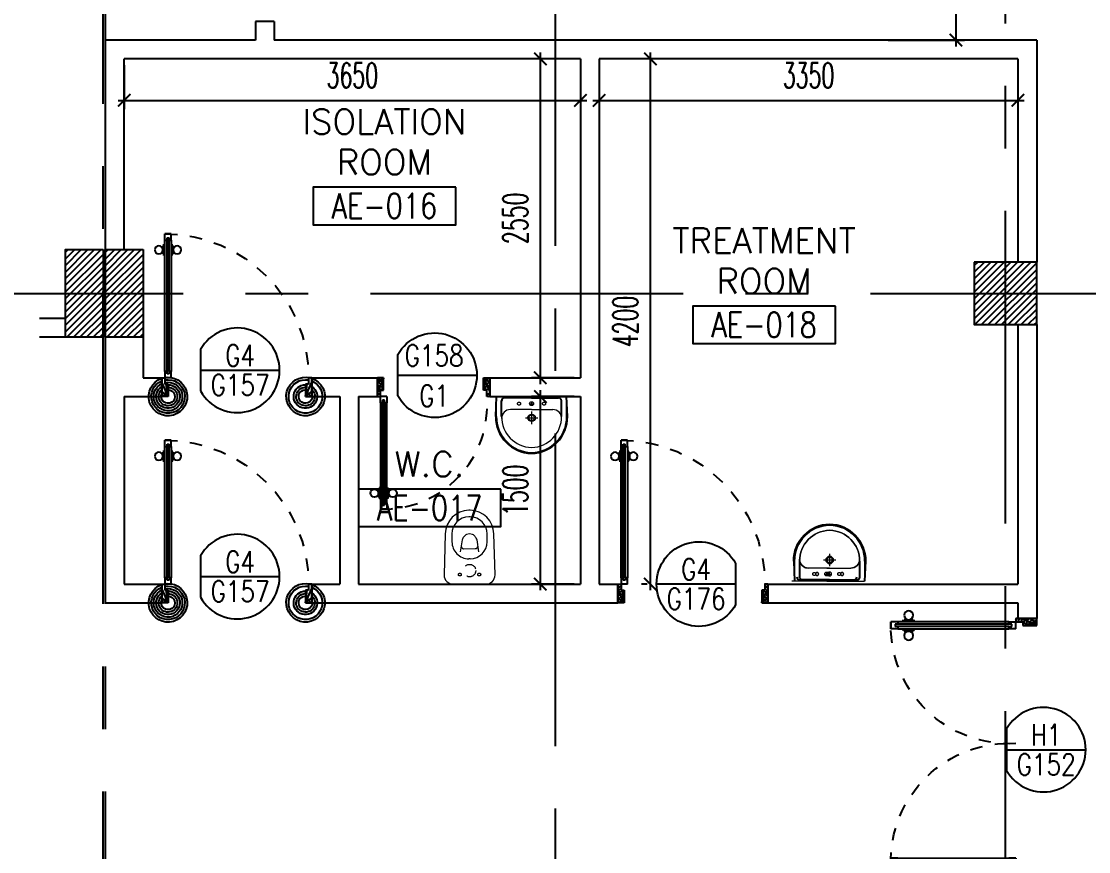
# Model space of a CAD drawing. Extents: x 417866.9 to 417960.2, y 43448 to 43538.2.
# Drawn here: x 417872.82 to 417881.36, y 43514.03 to 43520.67 of the extents above; entities that cross this region are included whole.
import ezdxf
from ezdxf.enums import TextEntityAlignment as Align

# ---------------------------------------------------------------- set-up
doc = ezdxf.new("R2010")
doc.units = 0
doc.header["$MEASUREMENT"] = 0
doc.header["$PDMODE"] = 3
doc.header["$PDSIZE"] = 0.1
for name, pattern in [('CENTERX2', [4, 2.5, -0.5, 0.5, -0.5]), ('DASHED', [0.75, 0.5, -0.25]), ('HIDDEN', [0.375, 0.25, -0.125]), ('HIDDEN2', [0.1875, 0.125, -0.0625])]:
    doc.linetypes.add(name, pattern=pattern)
doc.layers.get('0').update_dxf_attribs({"linetype": 'CONTINUOUS'})
doc.layers.get('DEFPOINTS').update_dxf_attribs({"linetype": 'CONTINUOUS'})
for name, color, linetype in [('AX-DIM', 4, 'CONTINUOUS'), ('AXES', 11, 'CENTERX2'), ('COL', 2, 'CONTINUOUS'), ('DIM', 4, 'CONTINUOUS'), ('DOOR', 4, 'CONTINUOUS'), ('DOOR-CR', 2, 'CONTINUOUS'), ('DOOR-DIM', 3, 'CONTINUOUS'), ('DOOR-NO', 3, 'CONTINUOUS'), ('FIX', 3, 'CONTINUOUS'), ('HAT', 8, 'CONTINUOUS'), ('RM-BOX', 11, 'CONTINUOUS'), ('RM-NAME', 11, 'CONTINUOUS'), ('RM-NO', 11, 'CONTINUOUS'), ('WALL', 2, 'CONTINUOUS')]:
    doc.layers.add(name, color=color, linetype=linetype)
doc.styles.add('ROMANS', font='ROMANS.shx', dxfattribs={"width": 0.6})
doc.dimstyles.new('STANDARD in', dxfattribs={"dimtxt": 0.2, "dimasz": 0.1, "dimexe": 0.07, "dimexo": 0.05, "dimgap": 0.1, "dimtad": 1, "dimdec": 0, "dimlfac": 1000, "dimzin": 0, "dimdsep": 46, "dimtxsty": 'ROMANS', "dimblk": 'ARCHTICK', "dimcen": 0.05, "dimdle": 0.05, "dimclrd": 4, "dimclre": 4, "dimclrt": 2, "dimadec": 0, "dimazin": 0, "dimtfac": 1, "dimtdec": 0, "dimtmove": 2, "dimatfit": 3, "dimldrblk": 'ARCHTICK', "dimfxl": 0, "dimtolj": 1, "dimtzin": 0, "dimarcsym": 0})

# ---------------------------------------------------------------- blocks, each defined once
blk = doc.blocks.new('*X111')
at = {"color": 0}
for p, q in [((73379.2, 62348.4), (73831.9, 62801)), ((73379.2, 62401.4), (73778.8, 62801)), ((73379.2, 62454.4), (73725.8, 62801)), ((73379.2, 62507.5), (73672.8, 62801)), ((73379.2, 62560.5), (73619.7, 62801)), ((73379.2, 62613.5), (73566.7, 62801)), ((73379.2, 62666.6), (73513.7, 62801)), ((73379.2, 62719.6), (73460.6, 62801)), ((73379.2, 62772.6), (73407.6, 62801)), ((73384.9, 62301), (73879.2, 62795.3)), ((73437.9, 62301), (73879.2, 62742.3)), ((73491, 62301), (73879.2, 62689.3)), ((73544, 62301), (73879.2, 62636.2)), ((73597, 62301), (73879.2, 62583.2)), ((73650.1, 62301), (73879.2, 62530.2)), ((73703.1, 62301), (73879.2, 62477.1)), ((73756.1, 62301), (73879.2, 62424.1)), ((73809.2, 62301), (73879.2, 62371.1)), ((73862.2, 62301), (73879.2, 62318))]:
    blk.add_line(p, q, dxfattribs=at)
blk = doc.blocks.new('LAV1')
at = {"layer": 'FIX', "linetype": 'DASHED', "lineweight": 20, "ltscale": 0.05}
for p, q in [((-0.5, 170), (-0.5, 270)), ((-0.5, 170), (-0.5, 270)), ((49.5, 220), (-50.5, 220))]:
    blk.add_line(p, q, dxfattribs=at)
at = {"layer": 'FIX', "linetype": 'ByBlock', "ltscale": 0.3}
for p, q in [((-287, 210), (-280, 50)), ((-240, 210), (-240, 85)), ((240, 210), (240, 85)), ((287, 210), (280, 50)), ((0, 60), (-215, 60)), ((0, 60), (215, 60))]:
    blk.add_line(p, q, dxfattribs=at)
at = {"layer": 'FIX', "linetype": 'Continuous', "lineweight": 20}
for p, q in [((-280, 210), (-280, 50)), ((280, 210), (280, 50)), ((0, 155), (-170, 155)), ((0, 155), (170, 155)), ((0, 50), (-280, 50)), ((0, 50), (-247.3, 50)), ((0, 50), (280, 50)), ((0, 50), (247.3, 50))]:
    blk.add_line(p, q, dxfattribs=at)
at = {"layer": 'FIX', "lineweight": 20}
for p, q in [((15.6, 107.5), (-15.5, 107.5)), ((0, 92), (0, 123))]:
    blk.add_line(p, q, dxfattribs=at)
for centre, radius in [((-0.5, 220), 29.5), ((-0.5, 220), 22.5), ((0, 107.5), 15.5)]:
    blk.add_circle(centre, radius, dxfattribs=at)
at = {"layer": 'FIX', "linetype": 'HIDDEN', "lineweight": 20, "ltscale": 0.05}
for centre in [(-100, 107.5), (100, 107.5)]:
    blk.add_circle(centre, 12.4, dxfattribs=at)
at = {"layer": 'FIX', "linetype": 'ByBlock', "ltscale": 0.3}
for centre, radius, start, end in [((5.1, 212), 292.1, 90.99638, 180.39035), ((-5.1, 212), 292.1, 359.60965, 89.00362), ((-215, 85), 25, 180, 270), ((215, 85), 25, 270, 0)]:
    blk.add_arc(centre, radius, start, end, dxfattribs=at)
at = {"layer": 'FIX', "linetype": 'Continuous', "lineweight": 20}
for centre, radius, start, end in [((5.1, 212), 285.1, 91.02017, 180.39998), ((5.1, 212), 245.1, 91.18134, 180.46566), ((-5.1, 212), 285.1, 359.60002, 88.97983), ((-5.1, 212), 245.1, 359.53434, 88.81866), ((-170, 225), 70, 180, 270), ((170, 225), 70, 270, 0)]:
    blk.add_arc(centre, radius, start, end, dxfattribs=at)
blk = doc.blocks.new('COL50')
at = {"layer": 'COL'}
blk.add_lwpolyline([(-250, 250), (-250, -250), (250, -250), (250, 250)], close=True, dxfattribs=at)
blk = doc.blocks.new('RM1')
at = {"layer": 'RM-BOX'}
blk.add_lwpolyline([(569.9, -200), (-569.9, -200), (-569.9, -500), (569.9, -500)], close=True, dxfattribs=at)
at = {"layer": 'RM-NAME', "style": 'ROMANS'}
for tag, p in [('ROOMNAME1', (0, 323.8)), ('ROOMNAME2', (0, 0))]:
    blk.add_attdef(tag, text='', height=200, dxfattribs=at).set_placement(p, align=Align.MIDDLE)
at = {"layer": 'RM-NO', "style": 'ROMANS', "width": 0.8}
blk.add_attdef('ROOMNO', text='', height=200, dxfattribs=at).set_placement((0, -350), align=Align.MIDDLE)
blk = doc.blocks.new('DD1')
at = {"layer": 'DOOR-CR'}
blk.add_line((-316.5, 0), (316.5, 0), dxfattribs=at)
blk.add_lwpolyline([(-316.5, -165.7, 3.820224), (-316.5, 165.7)], format="xyb", close=True, dxfattribs=at)
at = {"layer": 'DOOR-NO', "color": 255, "style": 'ROMANS'}
for tag, width, p in [('G', 0.8, (-21.7, 155.8)), ('0000', 0.7, (-21.7, -135.5))]:
    blk.add_attdef(tag, text='', height=195.5, dxfattribs=dict(at, width=width)).set_placement(p, align=Align.MIDDLE)
blk = doc.blocks.new('DOOR100')
at = {"layer": 'DOOR', "color": 7, "linetype": 'ByBlock'}
for p, q in [((-75, 1250), (-75, 1300)), ((-75, 1300), (-25, 1300)), ((-25, 1300), (-75, 1300)), ((-25, 1250), (-25, 1300)), ((-91.2, 1205), (-91.2, 1140.2)), ((-82.2, 1205), (-91.2, 1205)), ((-82.2, 1127.6), (-82.2, 1217.6)), ((-75, 1217.6), (-82.2, 1217.6)), ((-82.2, 1205), (-82.2, 1140.2)), ((-58, 1250), (-75, 1250)), ((-58, 1250), (-58, 1270)), ((-42, 1270), (-58, 1270)), ((-42, 1250), (-42, 1270)), ((-25, 1250), (-42, 1250)), ((-25, 1217.6), (-17.8, 1217.6)), ((-17.8, 1127.6), (-17.8, 1217.6)), ((-17.8, 1205), (-17.8, 1140.2)), ((-17.8, 1205), (-8.8, 1205)), ((-8.8, 1205), (-8.8, 1140.2)), ((-82.2, 1140.2), (-91.2, 1140.2)), ((-75, 1127.6), (-82.2, 1127.6)), ((-25, 1127.6), (-17.8, 1127.6)), ((-17.8, 1140.2), (-8.8, 1140.2)), ((-75, 200), (-58, 200)), ((-75, 150), (-75, 200)), ((-58, 200), (-58, 180)), ((-58, 180), (-42, 180)), ((-42, 200), (-25, 200)), ((-42, 180), (-42, 200)), ((-25, 200), (-25, 150)), ((-1200, 0), (-1200, 150)), ((-1200, 150), (-1175, 150)), ((-1200, 150), (-1200, 0)), ((-1150, 0), (-1200, 113.7)), ((-1175, 150), (-1175, 100)), ((-1175, 100), (-1150, 100)), ((-1150, 0), (-1163.4, 100)), ((-1150, 100), (-1150, 0)), ((-75, 150), (-25, 150)), ((-50, 0), (0, 113.7)), ((-50, 100), (-50, 0)), ((-50, 0), (-36.6, 100)), ((-25, 100), (-50, 100)), ((0, 150), (-25, 150)), ((-25, 150), (-25, 100)), ((0, 0), (0, 150)), ((0, 150), (0, 0)), ((-1150, 0), (-1200, 40.1)), ((-1150, 0), (-1200, 0)), ((-50, 0), (0, 40.1)), ((-50, 0), (0, 0))]:
    blk.add_line(p, q, dxfattribs=at)
at = {"layer": 'DOOR', "linetype": 'ByBlock'}
for p, q in [((-75, 1250), (-75, 200)), ((-58, 200), (-58, 1250)), ((-42, 200), (-42, 1250)), ((-25, 200), (-25, 1250))]:
    blk.add_line(p, q, dxfattribs=at)
at = {"layer": 'DOOR', "color": 7, "linetype": 'ByBlock'}
for centre in [(-123.5, 1172.6), (23.5, 1172.6)]:
    blk.add_circle(centre, 32.4, dxfattribs=at)
at = {"layer": 'DOOR', "linetype": 'HIDDEN', "ltscale": 0.5}
blk.add_arc((-25, 150), 1150, 90, 180, dxfattribs=at)
at = {"layer": 'DOOR', "color": 7, "linetype": 'ByBlock'}
for centre, radius, start, end in [((-1150, 0), 154.4, 103.71423, 108.89471), ((-1150, 0), 134.4, 100.71998, 111.84015), ((-1150, 0), 94.4, 90, 121.98181), ((-50, 0), 94.4, 58.01819, 90), ((-50, 0), 134.4, 68.15985, 79.28002), ((-50, 0), 114.4, 64.08384, 77.37743), ((-50, 0), 154.4, 71.10529, 76.28577), ((-1150, 0), 74.4, 90, 132.22357), ((-1150, 0), 54.4, 90, 156.79262), ((-1150, 0), 34.4, 90, 180), ((-1150, 0), 14.4, 90, 180), ((-50, 0), 74.4, 47.77643, 90), ((-50, 0), 54.4, 23.20738, 90), ((-50, 0), 34.4, 0, 90), ((-50, 0), 14.4, 0, 90)]:
    blk.add_arc(centre, radius, start, end, dxfattribs=at)
blk = doc.blocks.new('DOOR90')
at = {"layer": 'DOOR', "color": 7, "linetype": 'ByBlock'}
for p, q in [((-150, 0), (0, 0)), ((-150, 0), (-150, -25)), ((0, -50), (-113.7, 0)), ((0, -50), (-40.1, 0)), ((0, -50), (0, 0)), ((-1000, -25), (-1050, -25)), ((-1050, -75), (-1050, -25)), ((-1050, -25), (-1050, -75)), ((-1000, -75), (-1050, -75)), ((-1000, -42), (-1020, -42)), ((-1020, -42), (-1020, -58)), ((-1000, -58), (-1020, -58)), ((-1000, -25), (-1000, -42)), ((-1000, -58), (-1000, -75)), ((-877.6, -17.8), (-967.6, -17.8)), ((-967.6, -25), (-967.6, -17.8)), ((-967.6, -75), (-967.6, -82.2)), ((-877.6, -82.2), (-967.6, -82.2)), ((-955, -8.8), (-890.2, -8.8)), ((-955, -17.8), (-955, -8.8)), ((-955, -17.8), (-890.2, -17.8)), ((-955, -82.2), (-890.2, -82.2)), ((-955, -82.2), (-955, -91.2)), ((-890.2, -17.8), (-890.2, -8.8)), ((-890.2, -82.2), (-890.2, -91.2)), ((-877.6, -25), (-877.6, -17.8)), ((-877.6, -75), (-877.6, -82.2)), ((-200, -25), (-150, -25)), ((-200, -42), (-200, -25)), ((-180, -42), (-200, -42)), ((-200, -58), (-180, -58)), ((-200, -75), (-200, -58)), ((-150, -75), (-200, -75)), ((-180, -58), (-180, -42)), ((-150, -25), (-100, -25)), ((-150, -75), (-150, -25)), ((-100, -25), (-100, -50)), ((0, -50), (-100, -36.6)), ((-100, -50), (0, -50)), ((-955, -91.2), (-890.2, -91.2)), ((0, -850), (-113.7, -900)), ((-100, -875), (-100, -850)), ((0, -850), (-100, -863.4)), ((-100, -850), (0, -850)), ((0, -850), (-40.1, -900)), ((0, -850), (0, -900)), ((-150, -875), (-100, -875)), ((-150, -900), (-150, -875)), ((-150, -900), (0, -900)), ((0, -900), (-150, -900))]:
    blk.add_line(p, q, dxfattribs=at)
at = {"layer": 'DOOR', "linetype": 'ByBlock'}
for p, q in [((-200, -25), (-1000, -25)), ((-200, -42), (-1000, -42)), ((-200, -58), (-1000, -58)), ((-1000, -75), (-200, -75))]:
    blk.add_line(p, q, dxfattribs=at)
at = {"layer": 'DOOR', "color": 7, "linetype": 'ByBlock'}
for centre in [(-922.6, 23.5), (-922.6, -123.5)]:
    blk.add_circle(centre, 32.4, dxfattribs=at)
for centre, radius, start, end in [((0, -50), 154.4, 161.10529, 166.28577), ((0, -50), 94.4, 148.01819, 180), ((0, -50), 134.4, 158.15985, 169.28002), ((0, -50), 114.4, 154.08384, 167.37743), ((0, -50), 74.4, 137.77643, 180), ((0, -50), 54.4, 113.20738, 180), ((0, -50), 34.4, 90, 180), ((0, -50), 14.4, 90, 180), ((0, -850), 94.4, 180, 211.98181), ((0, -850), 74.4, 180, 222.22357), ((0, -850), 54.4, 180, 246.79262), ((0, -850), 34.4, 180, 270), ((0, -850), 14.4, 180, 270), ((0, -850), 154.4, 193.71423, 198.89471), ((0, -850), 134.4, 190.71998, 201.84015)]:
    blk.add_arc(centre, radius, start, end, dxfattribs=at)
at = {"layer": 'DOOR', "linetype": 'HIDDEN', "ltscale": 0.5}
blk.add_arc((-222.2, -50), 828.2, 178.27012, 275.00304, dxfattribs=at)
blk = doc.blocks.new('A$C49F1192B')
at = {"layer": 'DOOR', "color": 0, "linetype": 'ByBlock', "xscale": -1, "rotation": 270}
blk.add_blockref('DOOR100', (0, 1200), dxfattribs=at)
blk = doc.blocks.new('_ARCHTICK')
at = {"color": 0, "linetype": 'ByBlock', "const_width": 0.15}
blk.add_lwpolyline([(-0.5, -0.5), (0.5, 0.5)], dxfattribs=at)
blk = doc.blocks.new('*D173')
at = {"layer": 'DEFPOINTS', "color": 0}
for p in [(417877.2966, 43520.3693), (417876.9755, 43517.8193), (417877.2966, 43517.8193)]:
    blk.add_point(p, dxfattribs=at)
at = {"layer": 'DIM', "color": 4, "lineweight": -2}
for p, q in [((417876.9755, 43520.4193), (417876.9755, 43517.7693)), ((417877.2466, 43520.3693), (417876.9055, 43520.3693)), ((417877.2466, 43517.8193), (417876.9055, 43517.8193))]:
    blk.add_line(p, q, dxfattribs=at)
at = {"layer": 'DIM', "color": 4, "lineweight": -2, "xscale": 0.1, "yscale": 0.1, "zscale": 0.1}
for p, rotation in [((417876.9755, 43520.3693), 90), ((417876.9755, 43517.8193), 270)]:
    blk.add_blockref('_ARCHTICK', p, dxfattribs=dict(at, rotation=rotation))
at = {"layer": 'DIM', "color": 2, "insert": (417876.7755, 43519.0943), "char_height": 0.2, "attachment_point": 5, "rotation": 90, "style": 'ROMANS'}
blk.add_mtext('\\A1;2550', dxfattribs=at)
blk = doc.blocks.new('*D174')
at = {"layer": 'DEFPOINTS', "color": 0}
for p in [(417873.6466, 43520.3693), (417877.2966, 43520.0788), (417877.2966, 43520.0373)]:
    blk.add_point(p, dxfattribs=at)
at = {"layer": 'DIM', "color": 4, "lineweight": -2}
for p, q in [((417873.6466, 43520.3193), (417873.6466, 43519.9673)), ((417873.5966, 43520.0373), (417877.3466, 43520.0373)), ((417877.2966, 43520.0288), (417877.2966, 43519.9673))]:
    blk.add_line(p, q, dxfattribs=at)
at = {"layer": 'DIM', "color": 4, "lineweight": -2, "xscale": 0.1, "yscale": 0.1, "zscale": 0.1, "rotation": 180}
blk.add_blockref('_ARCHTICK', (417873.6466, 43520.0373), dxfattribs=at)
at = {"layer": 'DIM', "color": 4, "lineweight": -2, "xscale": 0.1, "yscale": 0.1, "zscale": 0.1}
blk.add_blockref('_ARCHTICK', (417877.2966, 43520.0373), dxfattribs=at)
at = {"layer": 'DIM', "color": 2, "insert": (417875.4716, 43520.2373), "char_height": 0.2, "attachment_point": 5, "style": 'ROMANS'}
blk.add_mtext('\\A1;3650', dxfattribs=at)
blk = doc.blocks.new('*D175')
at = {"layer": 'DEFPOINTS', "color": 0}
for p in [(417877.2966, 43517.6693), (417876.9755, 43516.1693), (417877.2966, 43516.1693)]:
    blk.add_point(p, dxfattribs=at)
at = {"layer": 'DIM', "color": 4, "lineweight": -2}
for p, q in [((417877.2466, 43517.6693), (417876.9055, 43517.6693)), ((417876.9755, 43517.7193), (417876.9755, 43516.1193)), ((417877.2466, 43516.1693), (417876.9055, 43516.1693))]:
    blk.add_line(p, q, dxfattribs=at)
at = {"layer": 'DIM', "color": 4, "lineweight": -2, "xscale": 0.1, "yscale": 0.1, "zscale": 0.1}
for p, rotation in [((417876.9755, 43517.6693), 90), ((417876.9755, 43516.1693), 270)]:
    blk.add_blockref('_ARCHTICK', p, dxfattribs=dict(at, rotation=rotation))
at = {"layer": 'DIM', "color": 2, "insert": (417876.7755, 43516.9193), "char_height": 0.2, "attachment_point": 5, "rotation": 90, "style": 'ROMANS'}
blk.add_mtext('\\A1;1500', dxfattribs=at)
blk = doc.blocks.new('WC1')
at = {"layer": 'FIX', "lineweight": 20}
for p, q in [((35, 203.8), (-293, 193.8)), ((-230, 140.8), (-293, 140.8)), ((108, 0), (108, 130.8)), ((-482, 4.8), (-482, -4.8)), ((-429, 4.8), (-429, -4.8)), ((-288.7, 24.2), (-294.5, 0)), ((-294.5, 0), (-288.7, -24.2)), ((-149.8, 75.7), (-245.4, 60.1)), ((-94, 4.8), (-94, -4.8)), ((108, -130.8), (108, 0)), ((-245.4, -60.1), (-149.8, -75.7)), ((-293, -140.8), (-230, -140.8)), ((-293, -193.8), (35, -203.8)), ((31.8, -203.8), (35, -203.8))]:
    blk.add_line(p, q, dxfattribs=at)
at = {"layer": 'FIX', "linetype": 'Continuous', "lineweight": 20}
blk.add_line((-175.1, -47.3), (-175.4, 44.6), dxfattribs=at)
at = {"layer": 'FIX', "linetype": 'HIDDEN', "lineweight": 20, "ltscale": 0.05}
for centre in [(31.8, 77.5), (31.8, -77.5)]:
    blk.add_circle(centre, 11.6, dxfattribs=at)
at = {"layer": 'FIX', "linetype": 'HIDDEN2', "lineweight": 20, "ltscale": 0.3}
blk.add_circle((0, 0), 49.8, dxfattribs=at)
at = {"layer": 'FIX', "lineweight": 20}
for centre, radius, start, end in [((-293, 4.8), 189, 90, 180), ((35, 130.8), 73, 360, 90), ((-293, 4.8), 136, 90, 180), ((-230, 4.8), 136, 360, 90), ((-228, -6.9), 68.2, 128.92417, 152.84682), ((-219.4, -17.6), 82, 108.49595, 128.92417), ((-293, -4.8), 189, 180, 270), ((-293, -4.8), 136, 180, 270), ((-228, 6.9), 68.2, 207.15318, 231.07583), ((-219.4, 17.6), 82, 231.07583, 251.50405), ((-230, -4.8), 136, 270, 0), ((35, -130.8), 73, 270, 0)]:
    blk.add_arc(centre, radius, start, end, dxfattribs=at)
at = {"layer": 'FIX', "linetype": 'Continuous', "lineweight": 20}
for centre, start, end in [((-197.7, 45.5), 357.66621, 91.61215), ((-197.4, -45.6), 268.38785, 2.33379)]:
    blk.add_arc(centre, 22.3, start, end, dxfattribs=at)
blk = doc.blocks.new('*D176')
at = {"layer": 'DEFPOINTS', "color": 0}
for p in [(417877.4466, 43520.3693), (417880.7966, 43520.3693), (417880.7966, 43520.0373)]:
    blk.add_point(p, dxfattribs=at)
at = {"layer": 'DIM', "color": 4, "lineweight": -2}
for p, q in [((417877.4466, 43520.3193), (417877.4466, 43519.9673)), ((417880.7966, 43520.3193), (417880.7966, 43519.9673)), ((417877.3966, 43520.0373), (417880.8466, 43520.0373))]:
    blk.add_line(p, q, dxfattribs=at)
at = {"layer": 'DIM', "color": 4, "lineweight": -2, "xscale": 0.1, "yscale": 0.1, "zscale": 0.1, "rotation": 180}
blk.add_blockref('_ARCHTICK', (417877.4466, 43520.0373), dxfattribs=at)
at = {"layer": 'DIM', "color": 4, "lineweight": -2, "xscale": 0.1, "yscale": 0.1, "zscale": 0.1}
blk.add_blockref('_ARCHTICK', (417880.7966, 43520.0373), dxfattribs=at)
at = {"layer": 'DIM', "color": 2, "insert": (417879.1216, 43520.2373), "char_height": 0.2, "attachment_point": 5, "style": 'ROMANS'}
blk.add_mtext('\\A1;3350', dxfattribs=at)
blk = doc.blocks.new('*D177')
at = {"layer": 'DEFPOINTS', "color": 0}
for p in [(417877.8791, 43520.3693), (417877.8555, 43516.1693), (417877.8791, 43516.1693)]:
    blk.add_point(p, dxfattribs=at)
at = {"layer": 'DIM', "color": 4, "lineweight": -2}
for p, q in [((417877.8555, 43520.4193), (417877.8555, 43516.1193)), ((417877.8291, 43520.3693), (417877.7855, 43520.3693)), ((417877.8291, 43516.1693), (417877.7855, 43516.1693))]:
    blk.add_line(p, q, dxfattribs=at)
at = {"layer": 'DIM', "color": 4, "lineweight": -2, "xscale": 0.1, "yscale": 0.1, "zscale": 0.1}
for p, rotation in [((417877.8555, 43520.3693), 90), ((417877.8555, 43516.1693), 270)]:
    blk.add_blockref('_ARCHTICK', p, dxfattribs=dict(at, rotation=rotation))
at = {"layer": 'DIM', "color": 2, "insert": (417877.6555, 43518.2693), "char_height": 0.2, "attachment_point": 5, "rotation": 90, "style": 'ROMANS'}
blk.add_mtext('\\A1;4200', dxfattribs=at)
blk = doc.blocks.new('*D178')
at = {"layer": 'DEFPOINTS', "color": 0}
for p in [(417879.7091, 43522.0193), (417879.7091, 43520.5193), (417880.3005, 43520.5193)]:
    blk.add_point(p, dxfattribs=at)
at = {"layer": 'DIM', "color": 4, "lineweight": -2}
for p, q in [((417879.7591, 43522.0193), (417880.3705, 43522.0193)), ((417880.3005, 43522.0693), (417880.3005, 43520.4693)), ((417879.7591, 43520.5193), (417880.3705, 43520.5193))]:
    blk.add_line(p, q, dxfattribs=at)
at = {"layer": 'DIM', "color": 4, "lineweight": -2, "xscale": 0.1, "yscale": 0.1, "zscale": 0.1}
for p, rotation in [((417880.3005, 43522.0193), 90), ((417880.3005, 43520.5193), 270)]:
    blk.add_blockref('_ARCHTICK', p, dxfattribs=dict(at, rotation=rotation))
at = {"layer": 'DIM', "color": 2, "insert": (417880.1005, 43521.2693), "char_height": 0.2, "attachment_point": 5, "rotation": 90, "style": 'ROMANS'}
blk.add_mtext('\\A1;1500', dxfattribs=at)
blk = doc.blocks.new('A$C272A55A0')
at = {"layer": 'DOOR', "color": 0, "linetype": 'ByBlock'}
for p, q in [((0, 900.4), (0, 1050.4)), ((50, 1050.4), (0, 1050.4)), ((50, 950.4), (50, 1050.4)), ((1750, 950.4), (1750, 1050.4)), ((1750, 1050.4), (1800, 1050.4)), ((1800, 1050.4), (1800, 900.4)), ((25, 950.4), (50, 950.4)), ((25, 900.4), (25, 950.4)), ((1775, 950.4), (1750, 950.4)), ((1775, 900.4), (1775, 950.4)), ((0, 900.4), (25, 900.4)), ((75, 900.4), (25, 900.4)), ((25, 850.4), (25, 900.4)), ((42, 850.4), (25, 850.4)), ((58, 870.4), (42, 870.4)), ((42, 870.4), (42, 850.4)), ((58, 850.4), (58, 870.4)), ((75, 850.4), (58, 850.4)), ((75, 900.4), (75, 850.4)), ((1725, 900.4), (1775, 900.4)), ((1725, 900.4), (1725, 850.4)), ((1725, 850.4), (1742, 850.4)), ((1742, 870.4), (1758, 870.4)), ((1742, 850.4), (1742, 870.4)), ((1758, 870.4), (1758, 850.4)), ((1758, 850.4), (1775, 850.4)), ((1800, 900.4), (1775, 900.4)), ((1775, 850.4), (1775, 900.4)), ((1717.8, 160.1), (1708.8, 160.1)), ((1708.8, 95.3), (1708.8, 160.1)), ((1725, 172.7), (1717.8, 172.7)), ((1717.8, 172.7), (1717.8, 82.7)), ((1717.8, 95.3), (1717.8, 160.1)), ((1775, 172.7), (1782.2, 172.7)), ((1782.2, 172.7), (1782.2, 82.7)), ((1782.2, 160.1), (1791.2, 160.1)), ((1782.2, 95.3), (1782.2, 160.1)), ((1791.2, 95.3), (1791.2, 160.1)), ((1717.8, 95.3), (1708.8, 95.3)), ((1725, 82.7), (1717.8, 82.7)), ((1775, 82.7), (1782.2, 82.7)), ((1782.2, 95.3), (1791.2, 95.3)), ((25, 50.4), (42, 50.4)), ((25, 50.4), (25, 0.4)), ((25, 0.4), (75, 0.4)), ((75, 0.4), (25, 0.4)), ((42, 50.4), (42, 30.4)), ((42, 30.4), (58, 30.4)), ((58, 50.4), (75, 50.4)), ((58, 50.4), (58, 30.4)), ((75, 50.4), (75, 0.4)), ((1742, 50.4), (1725, 50.4)), ((1725, 50.4), (1725, 0.4)), ((1775, 0.4), (1725, 0.4)), ((1725, 0.4), (1775, 0.4)), ((1742, 50.4), (1742, 30.4)), ((1758, 30.4), (1742, 30.4)), ((1775, 50.4), (1758, 50.4)), ((1758, 50.4), (1758, 30.4)), ((1775, 50.4), (1775, 0.4))]:
    blk.add_line(p, q, dxfattribs=at)
at = {"layer": 'DOOR', "color": 9, "linetype": 'ByBlock'}
for p, q in [((50, 1050.4), (0, 1010.2)), ((50, 1050.4), (0, 936.6)), ((50, 1050.4), (36.6, 950.4)), ((1750, 1050.4), (1800, 1010.2)), ((1750, 1050.4), (1800, 936.6)), ((1750, 1050.4), (1763.4, 950.4))]:
    blk.add_line(p, q, dxfattribs=at)
at = {"layer": 'DOOR', "linetype": 'ByBlock'}
for p, q in [((25, 850.4), (25, 50.4)), ((42, 850.4), (42, 50.4)), ((58, 850.4), (58, 50.4)), ((75, 50.4), (75, 850.4)), ((1725, 50.4), (1725, 850.4)), ((1742, 850.4), (1742, 50.4)), ((1758, 850.4), (1758, 50.4)), ((1775, 850.4), (1775, 50.4))]:
    blk.add_line(p, q, dxfattribs=at)
at = {"layer": 'DOOR', "color": 0, "linetype": 'ByBlock'}
for centre in [(1676.5, 127.7), (1823.5, 127.7)]:
    blk.add_circle(centre, 32.4, dxfattribs=at)
at = {"layer": 'DOOR', "color": 9, "linetype": 'ByBlock'}
for centre, radius, start, end in [((50, 1050.4), 54.4, 203.20738, 270), ((50, 1050.4), 34.4, 180, 270), ((50, 1050.4), 14.4, 180, 270), ((1750, 1050.4), 14.4, 270, 0), ((1750, 1050.4), 34.4, 270, 0), ((1750, 1050.4), 54.4, 270, 336.79262), ((50, 1050.4), 74.4, 227.77643, 270), ((50, 1050.4), 94.4, 238.01819, 270), ((50, 1050.4), 114.4, 244.08384, 257.37743), ((50, 1050.4), 134.4, 248.15985, 259.28002), ((1750, 1050.4), 74.4, 270, 312.22357), ((1750, 1050.4), 94.4, 270, 301.98181), ((1750, 1050.4), 114.4, 282.62257, 295.91616), ((1750, 1050.4), 134.4, 280.71998, 291.84015), ((50, 1050.4), 154.4, 251.10529, 256.28577), ((1750, 1050.4), 154.4, 283.71423, 288.89471)]:
    blk.add_arc(centre, radius, start, end, dxfattribs=at)
at = {"layer": 'DOOR', "linetype": 'HIDDEN', "ltscale": 0.5}
for centre, start, end in [((50, 851.4), 268.31738, 3.29648), ((1750, 851.4), 176.70352, 271.68262)]:
    blk.add_arc(centre, 851.4, start, end, dxfattribs=at)
at = {"layer": 'WALL', "linetype": 'ByBlock'}
blk.add_line((1800, 900.4), (1800, 1050.4), dxfattribs=at)
blk = doc.blocks.new('*D280')
at = {"layer": 'AX-DIM', "color": 4, "lineweight": -2}
for p, q in [((417868.3128, 43525.9943), (417868.3128, 43466.5743)), ((417872.6824, 43525.9443), (417868.2428, 43525.9443)), ((417878.8956, 43466.6243), (417868.2428, 43466.6243))]:
    blk.add_line(p, q, dxfattribs=at)
at = {"layer": 'DEFPOINTS', "color": 0}
for p in [(417872.7324, 43525.9443), (417868.3128, 43466.6243), (417878.9456, 43466.6243)]:
    blk.add_point(p, dxfattribs=at)
at = {"layer": 'AX-DIM', "color": 4, "lineweight": -2, "xscale": 0.1, "yscale": 0.1, "zscale": 0.1}
for p, rotation in [((417868.3128, 43525.9443), 90), ((417868.3128, 43466.6243), 270)]:
    blk.add_blockref('_ARCHTICK', p, dxfattribs=dict(at, rotation=rotation))
at = {"layer": 'AX-DIM', "color": 2, "insert": (417868.1128, 43496.2843), "char_height": 0.2, "attachment_point": 5, "rotation": 90, "style": 'ROMANS'}
blk.add_mtext('\\A1;59320', dxfattribs=at)

msp = doc.modelspace()

# ---------------------------------------------------------------- hatches: boundary and pattern name
at = {"layer": 'HAT'}
h = msp.add_hatch(dxfattribs=at)
h.set_pattern_fill('ANSI31', color=256, scale=0.3, style=0)
h.set_pattern_definition([(45, (417489.731385, 43455.963322), (-0.0265165043, 0.0265165043), [])])
h.paths.add_polyline_path([(417873.4766, 43518.4943), (417873.4766, 43518.8443), (417873.1766, 43518.8443), (417873.1766, 43518.4943)])
h.paths.add_polyline_path([(417873.1766, 43518.1443), (417873.4766, 43518.1443), (417873.4766, 43518.4943), (417873.1766, 43518.4943)])
h = msp.add_hatch(dxfattribs=at)
h.set_pattern_fill('ANSI31', color=256, scale=0.3, style=0)
h.set_pattern_definition([(45, (417490.051385, 43455.963322), (-0.0265165043, 0.0265165043), [])])
h.paths.add_polyline_path([(417873.7966, 43518.4943), (417873.7966, 43518.8443), (417873.4966, 43518.8443), (417873.4966, 43518.4943)])
h.paths.add_polyline_path([(417873.4966, 43518.1443), (417873.7966, 43518.1443), (417873.7966, 43518.4943), (417873.4966, 43518.4943)])

# ---------------------------------------------------------------- linework, layer by layer
at = {"layer": 'AXES'}
for p, q in [((417873.4766, 43460.01), (417873.4766, 43537.5491)), ((417873.4966, 43460.01), (417873.4966, 43537.5491)), ((417880.6966, 43448.6529), (417880.6966, 43537.5491)), ((417877.0966, 43466.8743), (417877.0966, 43525.6943)), ((417867.6171, 43518.4943), (417959.5152, 43518.4943))]:
    msp.add_line(p, q, dxfattribs=at)
at = {"layer": 'COL'}
for points in [[(417873.4766, 43518.8443), (417873.4766, 43518.1443), (417873.1766, 43518.1443), (417873.1766, 43518.8443)], [(417873.7966, 43518.8443), (417873.7966, 43518.1443), (417873.4966, 43518.1443), (417873.4966, 43518.8443)]]:
    msp.add_lwpolyline(points, close=True, dxfattribs=at)
at = {"layer": 'FIX', "color": 32, "linetype": 'DASHED', "lineweight": 20, "ltscale": 0.05}
for p, q in [((417879.2906, 43516.3123), (417879.2906, 43516.4123)), ((417879.2906, 43516.3123), (417879.2906, 43516.4123)), ((417879.2406, 43516.3623), (417879.3406, 43516.3623))]:
    msp.add_line(p, q, dxfattribs=at)
at = {"layer": 'FIX', "color": 32, "linetype": 'ByBlock', "ltscale": 0.3}
for p, q in [((417879.0031, 43516.3523), (417879.0101, 43516.1923)), ((417879.0501, 43516.3523), (417879.0501, 43516.2273)), ((417879.5301, 43516.3523), (417879.5301, 43516.2273)), ((417879.5771, 43516.3523), (417879.5701, 43516.1923)), ((417879.2671, 43516.2023), (417879.0521, 43516.2023)), ((417879.2671, 43516.2023), (417879.4821, 43516.2023))]:
    msp.add_line(p, q, dxfattribs=at)
at = {"layer": 'FIX', "linetype": 'Continuous', "lineweight": 20}
for p, q in [((417879.0101, 43516.3523), (417879.0101, 43516.1923)), ((417879.5701, 43516.3523), (417879.5701, 43516.1923)), ((417879.2671, 43516.2973), (417879.0971, 43516.2973)), ((417879.2671, 43516.2973), (417879.4371, 43516.2973)), ((417879.2671, 43516.1923), (417878.9871, 43516.1923)), ((417879.2671, 43516.1923), (417879.0198, 43516.1923)), ((417879.2671, 43516.1923), (417879.5471, 43516.1923)), ((417879.2671, 43516.1923), (417879.5144, 43516.1923))]:
    msp.add_line(p, q, dxfattribs=at)
at = {"layer": 'FIX', "color": 32, "lineweight": 20}
for p, q in [((417879.2515, 43516.2498), (417879.2826, 43516.2498)), ((417879.2671, 43516.2343), (417879.2671, 43516.2654))]:
    msp.add_line(p, q, dxfattribs=at)
at = {"layer": 'FIX', "lineweight": 20}
for centre, radius in [((417879.2906, 43516.3623), 0.0295), ((417879.2906, 43516.3623), 0.0225), ((417879.2671, 43516.2498), 0.0155)]:
    msp.add_circle(centre, radius, dxfattribs=at)
at = {"layer": 'FIX', "color": 32, "linetype": 'HIDDEN', "lineweight": 20, "ltscale": 0.05}
for centre in [(417879.1671, 43516.2498), (417879.3671, 43516.2498)]:
    msp.add_circle(centre, 0.0124, dxfattribs=at)
at = {"layer": 'FIX', "color": 32, "linetype": 'ByBlock', "ltscale": 0.3}
for centre, radius, start, end in [((417879.2952, 43516.3543), 0.2921, 90.99638, 180.39035), ((417879.285, 43516.3543), 0.2921, 359.60965, 89.00362), ((417879.0521, 43516.2273), 0.025, 180, 270), ((417879.4821, 43516.2273), 0.025, 270, 0)]:
    msp.add_arc(centre, radius, start, end, dxfattribs=at)
at = {"layer": 'FIX', "linetype": 'Continuous', "lineweight": 20}
for centre, radius, start, end in [((417879.2952, 43516.3543), 0.2851, 91.02017, 180.39998), ((417879.285, 43516.3543), 0.2851, 359.60002, 88.97983), ((417879.2952, 43516.3543), 0.2451, 91.18134, 180.46566), ((417879.2851, 43516.3543), 0.2451, 359.53434, 88.81866), ((417879.1201, 43516.3673), 0.07, 180, 270), ((417879.4601, 43516.3673), 0.07, 270, 0)]:
    msp.add_arc(centre, radius, start, end, dxfattribs=at)
at = {"layer": 'WALL'}
for p, q in [((417874.8462, 43520.6693), (417874.6962, 43520.6693)), ((417874.6962, 43520.6693), (417874.6966, 43520.5193)), ((417874.8462, 43520.6693), (417874.8466, 43520.5193)), ((417874.6966, 43520.5193), (417873.4966, 43520.5193)), ((417880.9466, 43520.5193), (417874.8466, 43520.5193)), ((417880.9466, 43520.5193), (417880.9466, 43518.7443)), ((417873.4966, 43518.8443), (417873.4966, 43520.3693)), ((417873.6466, 43518.8443), (417873.6466, 43520.3693)), ((417877.2966, 43520.3693), (417873.6466, 43520.3693)), ((417877.2966, 43520.3693), (417877.2966, 43517.8193)), ((417880.7966, 43520.3693), (417877.4466, 43520.3693)), ((417877.4466, 43520.3693), (417877.4466, 43516.1693)), ((417880.7966, 43520.3693), (417880.7966, 43518.7443)), ((417873.1766, 43518.2943), (417872.9677, 43518.2943)), ((417880.7966, 43518.2443), (417880.7966, 43516.1693)), ((417880.9466, 43518.2443), (417880.9466, 43515.8943)), ((417873.1766, 43518.1443), (417872.9677, 43518.1443)), ((417873.7966, 43518.1443), (417873.7966, 43517.8193)), ((417873.7966, 43517.8193), (417873.9466, 43517.8193)), ((417873.9466, 43517.8193), (417873.9466, 43517.6693)), ((417873.9466, 43517.8193), (417873.9466, 43517.6693)), ((417875.1466, 43517.8193), (417875.1466, 43517.6693)), ((417875.1466, 43517.8193), (417875.6716, 43517.8193)), ((417875.1466, 43517.8193), (417875.1466, 43517.6693)), ((417875.6716, 43517.8193), (417875.6716, 43517.6693)), ((417876.5716, 43517.8193), (417876.5716, 43517.6693)), ((417876.5716, 43517.8193), (417877.2966, 43517.8193)), ((417877.4466, 43517.8193), (417877.4508, 43517.8193)), ((417873.6466, 43517.6693), (417873.9466, 43517.6693)), ((417873.6466, 43517.6693), (417873.6466, 43516.1693)), ((417875.1466, 43517.6693), (417875.3716, 43517.6693)), ((417875.3716, 43517.6693), (417875.3716, 43516.1693)), ((417875.5216, 43517.6693), (417875.5216, 43516.1693)), ((417875.5216, 43517.6693), (417875.6716, 43517.6693)), ((417876.5716, 43517.6693), (417877.2966, 43517.6693)), ((417877.2966, 43517.6693), (417877.2966, 43516.1693)), ((417877.4466, 43517.6693), (417877.4508, 43517.6693)), ((417873.6466, 43516.1693), (417873.9466, 43516.1693)), ((417873.9466, 43516.1693), (417873.9466, 43516.0193)), ((417873.9466, 43516.1693), (417873.9466, 43516.0193)), ((417873.9466, 43516.1693), (417873.9466, 43516.0193)), ((417875.1466, 43516.1693), (417875.1466, 43516.0193)), ((417875.1466, 43516.1693), (417875.3716, 43516.1693)), ((417875.1466, 43516.1693), (417875.1466, 43516.0193)), ((417875.5216, 43516.1693), (417877.2966, 43516.1693)), ((417877.4466, 43516.1693), (417877.5966, 43516.1693)), ((417877.5966, 43516.1693), (417877.5966, 43516.0193)), ((417877.5966, 43516.1693), (417877.5966, 43516.0193)), ((417877.5966, 43516.1693), (417877.5966, 43516.0193)), ((417878.7966, 43516.1693), (417878.7966, 43516.0193)), ((417878.7966, 43516.1693), (417880.7966, 43516.1693)), ((417873.4966, 43516.0193), (417873.9466, 43516.0193)), ((417875.1466, 43516.0193), (417877.5966, 43516.0193)), ((417878.7966, 43516.0193), (417880.7966, 43516.0193)), ((417880.7966, 43516.0193), (417880.7966, 43515.8943)), ((417880.7966, 43515.8943), (417880.9466, 43515.8943))]:
    msp.add_line(p, q, dxfattribs=at)

# ---------------------------------------------------------------- block references
at = {"layer": 'COL', "xscale": 0.001000000047497451, "yscale": 0.0009999999892897904, "zscale": 0.001}
msp.add_blockref('COL50', (417880.6966, 43518.4943), dxfattribs=at)
at = {"layer": 'DOOR', "xscale": -0.001000000047497451, "yscale": 0.0009999999892897904, "zscale": 0.001}
for p in [(417873.9466, 43517.6693), (417873.9466, 43516.0193)]:
    msp.add_blockref('DOOR100', p, dxfattribs=at)
at = {"layer": 'DOOR', "color": 0}
for name, p, xscale, yscale, zscale, rotation in [('A$C49F1192B', (417878.7966, 43516.0193), 0.0009999999892897904, 0.0009999999892897904, 0.001, 90), ('A$C272A55A0', (417879.7796, 43513.8943), -0.001111111099210878, 0.001111111099210878, 0.001111111111111111, 270)]:
    msp.add_blockref(name, p, dxfattribs=dict(at, xscale=xscale, yscale=yscale, zscale=zscale, rotation=rotation))
at = {"layer": 'DOOR-DIM', "xscale": 0.0009999999892897904, "yscale": 0.0009999999892897904, "zscale": 0.001, "rotation": 90}
msp.add_blockref('DOOR90', (417875.6716, 43517.8193), dxfattribs=at)
at = {"layer": 'DOOR-NO'}
ref = msp.add_blockref('DD1', (417874.5733, 43517.8792), dxfattribs=dict(at, xscale=0.001000000047497451, yscale=0.0009999999892897904, zscale=0.001))
ref.add_attrib('G', 'G4', dxfattribs={"height": 0.17, "style": 'ROMANS', "width": 0.8}).set_placement((417874.5733, 43517.9971), align=Align.MIDDLE)
ref.add_attrib('000', 'G157', dxfattribs={"height": 0.17, "style": 'ROMANS', "width": 0.8}).set_placement((417874.5733, 43517.7613), align=Align.MIDDLE)
ref = msp.add_blockref('DD1', (417876.1517, 43517.8394), dxfattribs=dict(at, xscale=-0.001000000047497451, yscale=0.0009999999892897904, zscale=0.001, rotation=180))
ref.add_attrib('G', 'G1', dxfattribs={"height": 0.17, "style": 'ROMANS', "width": 0.8}).set_placement((417876.1258, 43517.6743), align=Align.MIDDLE)
ref.add_attrib('000', 'G158', dxfattribs={"height": 0.17, "style": 'ROMANS', "width": 0.8}).set_placement((417876.1258, 43517.9969), align=Align.MIDDLE)
ref = msp.add_blockref('DD1', (417874.5733, 43516.2292), dxfattribs=dict(at, xscale=0.001000000047497451, yscale=0.0009999999892897904, zscale=0.001))
ref.add_attrib('G', 'G4', dxfattribs={"height": 0.17, "style": 'ROMANS', "width": 0.8}).set_placement((417874.5733, 43516.3471), align=Align.MIDDLE)
ref.add_attrib('000', 'G157', dxfattribs={"height": 0.17, "style": 'ROMANS', "width": 0.8}).set_placement((417874.5733, 43516.1113), align=Align.MIDDLE)
ref = msp.add_blockref('DD1', (417878.2216, 43516.1693), dxfattribs=dict(at, xscale=-0.001000000047497451, yscale=0.0009999999892897904, zscale=0.001))
ref.add_attrib('G', 'G4', dxfattribs={"height": 0.17, "style": 'ROMANS', "width": 0.8}).set_placement((417878.2216, 43516.2873), align=Align.MIDDLE)
ref.add_attrib('000', 'G176', dxfattribs={"height": 0.17, "style": 'ROMANS', "width": 0.8}).set_placement((417878.2216, 43516.0515), align=Align.MIDDLE)
ref = msp.add_blockref('DD1', (417881.0225, 43514.8448), dxfattribs=dict(at, xscale=0.001000000047497451, yscale=0.0009999999892897904, zscale=0.001))
ref.add_attrib('G', 'H1', dxfattribs={"height": 0.17, "style": 'ROMANS', "width": 0.8}).set_placement((417881.0225, 43514.9627), align=Align.MIDDLE)
ref.add_attrib('000', 'G152', dxfattribs={"height": 0.17, "style": 'ROMANS', "width": 0.8}).set_placement((417881.0225, 43514.7269), align=Align.MIDDLE)
at = {"layer": 'HAT', "xscale": 0.001000000047497451, "yscale": 0.0009999999892897904, "zscale": 0.001}
for p, values in [((417875.7283, 43519.5434), {'ROOMNO': 'AE-016', 'ROOMNAME2': 'ROOM', 'ROOMNAME1': 'ISOLATION'}), ((417878.7662, 43518.5929), {'ROOMNO': 'AE-018', 'ROOMNAME2': 'ROOM', 'ROOMNAME1': 'TREATMENT'}), ((417876.0898, 43517.1286), {'ROOMNO': 'AE-017', 'ROOMNAME2': 'W.C.'})]:
    msp.add_blockref('RM1', p, dxfattribs=at).add_auto_attribs(values)
msp.add_blockref('*X111', (417807.0674, 43455.9433), dxfattribs=at)
at = {"layer": 'WALL', "yscale": 0.0009999999892897904, "zscale": 0.001}
for name, p, xscale, rotation in [('LAV1', (417876.9055, 43517.7193), 0.001000000047497451, 180), ('WC1', (417876.4091, 43516.2773), 0.0009999999892897904, 270)]:
    msp.add_blockref(name, p, dxfattribs=dict(at, xscale=xscale, rotation=rotation))
at = {"layer": 'WALL', "xscale": -0.001000000047497451, "yscale": 0.0009999999892897904, "zscale": 0.001}
msp.add_blockref('LAV1', (417879.2901, 43516.1423), dxfattribs=at)

# ---------------------------------------------------------------- dimensions: what is measured, and where the dimension line sits
at = {"layer": 'AX-DIM'}
dim = msp.add_linear_dim(base=(417868.3128, 43466.6243), p1=(417872.7324, 43525.9443), p2=(417878.9456, 43466.6243), angle=270, dimstyle='STANDARD in', dxfattribs=at)
dim.commit()
dim.dimension.update_dxf_attribs({"geometry": '*D280', "text_midpoint": (417868.1128, 43496.2843)})
at = {"layer": 'DIM'}
for base, p1, p2, picture, middle in [((417880.3005, 43520.5193), (417879.7091, 43522.0193), (417879.7091, 43520.5193), '*D178', (417880.1005, 43521.2693)), ((417876.9755, 43517.8193), (417877.2966, 43520.3693), (417877.2966, 43517.8193), '*D173', (417876.7755, 43519.0943)), ((417877.8555, 43516.1693), (417877.8791, 43520.3693), (417877.8791, 43516.1693), '*D177', (417877.6555, 43518.2693)), ((417876.9755, 43516.1693), (417877.2966, 43517.6693), (417877.2966, 43516.1693), '*D175', (417876.7755, 43516.9193))]:
    dim = msp.add_linear_dim(base=base, p1=p1, p2=p2, angle=90, dimstyle='STANDARD in', dxfattribs=at)
    dim.commit()
    dim.dimension.update_dxf_attribs({"geometry": picture, "text_midpoint": middle})
for base, p1, p2, picture, middle in [((417877.2966, 43520.0373), (417873.6466, 43520.3693), (417877.2966, 43520.0788), '*D174', (417875.4716, 43520.2373)), ((417880.7966, 43520.0373), (417877.4466, 43520.3693), (417880.7966, 43520.3693), '*D176', (417879.1216, 43520.2373))]:
    dim = msp.add_linear_dim(base=base, p1=p1, p2=p2, dimstyle='STANDARD in', dxfattribs=at)
    dim.commit()
    dim.dimension.update_dxf_attribs({"geometry": picture, "text_midpoint": middle})

doc.saveas('drawing.dxf')
